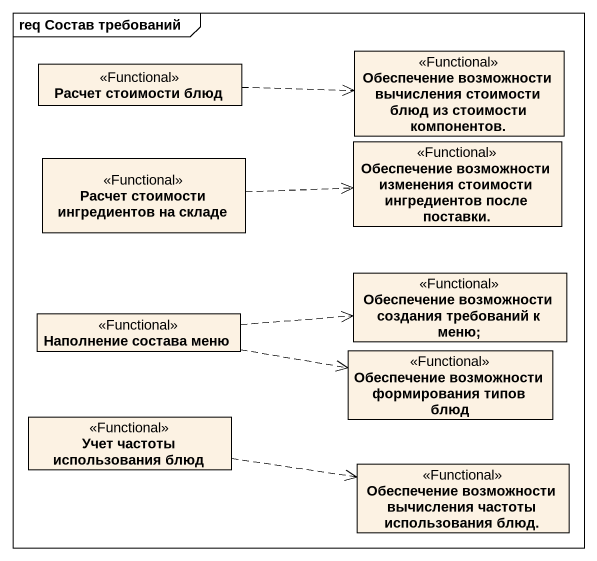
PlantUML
@startuml
mainframe req Состав требований
hide circle
hide empty members
class "Обеспечение возможности вычисления стоимости блюд из стоимости компонентов." as Обеспечение_возможности <<Functional>>
class "Расчет стоимости блюд" as Расчет_стоимости_блюд <<Functional>>
class "Расчет стоимости ингредиентов на складе" as Расчет_стоимости <<Functional>>
class "Обеспечение возможности изменения стоимости ингредиентов после поставки." as Обеспечение_возможности_2 <<Functional>>
class "Обеспечение возможности создания требований к меню;" as Обеспечение_возможности_3 <<Functional>>
class "Наполнение состава меню" as Наполнение_состава_меню <<Functional>>
class "Обеспечение возможности формирования типов блюд" as Обеспечение_возможности_4 <<Functional>>
class "Учет частоты использования блюд" as Учет_частоты_использования <<Functional>>
class "Обеспечение возможности вычисления частоты использования блюд." as Обеспечение_возможности_5 <<Functional>>
Расчет_стоимости_блюд .right.> Обеспечение_возможности
Расчет_стоимости .right.> Обеспечение_возможности_2
Наполнение_состава_меню .right.> Обеспечение_возможности_3
Наполнение_состава_меню .right.> Обеспечение_возможности_4
Учет_частоты_использования .right.> Обеспечение_возможности_5
@enduml
